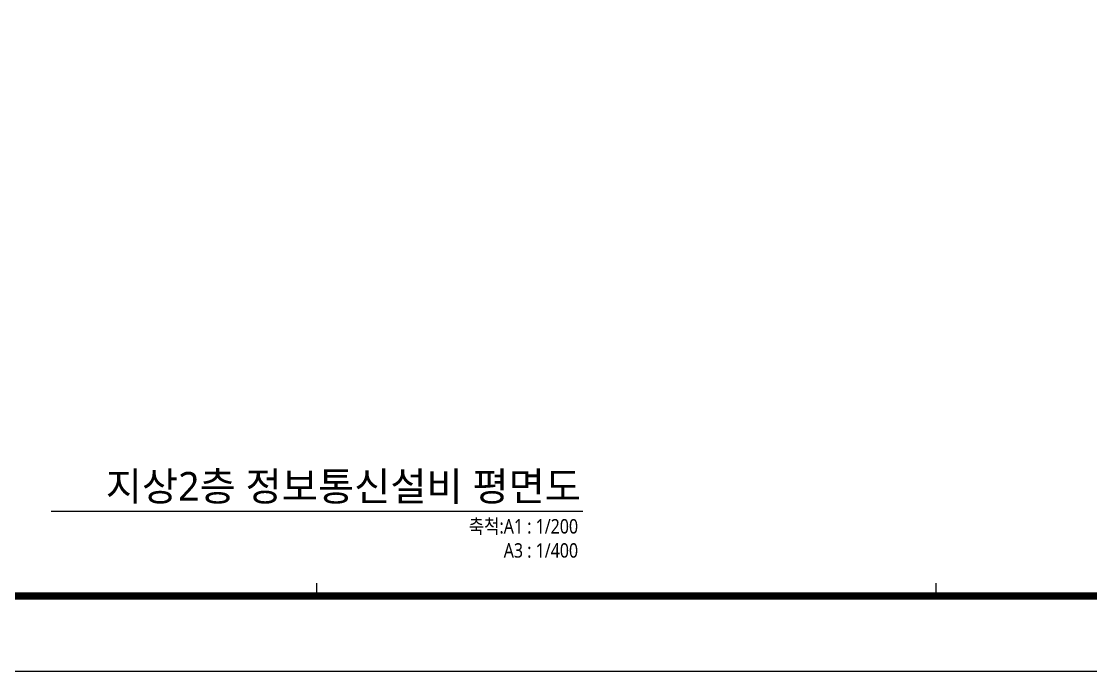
# Model space of a CAD drawing. Header units: millimetres. Extents: x -168200 to 336400, y -118800 to 0.
# Drawn here: x 229805 to 289128, y -118800 to -82723 of the extents above; entities that cross this region are included whole.
import ezdxf
from ezdxf.enums import TextEntityAlignment as Align

# ---------------------------------------------------------------- set-up
doc = ezdxf.new("R2010")
doc.units = ezdxf.units.MM
doc.header["$LTSCALE"] = 2000
for name, color, linetype in [('S', 4, 'Continuous'), ('SHT', 5, 'Continuous'), ('TIT', 2, 'Continuous')]:
    doc.layers.add(name, color=color, linetype=linetype)
doc.styles.add('GHS', font='malgun.ttf')

# ---------------------------------------------------------------- blocks, each defined once
blk = doc.blocks.new('XR-FORM-ET', base_point=(461, 408))
at = {"layer": 'SHT', "color": 171}
for p, q in [((78000, 4200), (78000, 4900)), ((112350, 4200), (112350, 4900))]:
    blk.add_line(p, q, dxfattribs=at)
at = {"layer": 'SHT'}
blk.add_lwpolyline([(0, 118800), (168200, 118800), (168200, 0), (0, 0)], close=True, dxfattribs=at)
at = {"layer": 'SHT', "const_width": 400}
blk.add_lwpolyline([(9300, 114600), (163900, 114600), (163900, 4200), (9300, 4200)], close=True, dxfattribs=at)

msp = doc.modelspace()

# ---------------------------------------------------------------- linework, layer by layer
at = {"layer": 'TIT'}
msp.add_line((231453.8, -109900), (260946.2, -109900), dxfattribs=at)

# ---------------------------------------------------------------- block references
at = {"layer": 'S'}
msp.add_blockref('XR-FORM-ET', (168661, -118391.6), dxfattribs=at)

# ---------------------------------------------------------------- texts
at = {"layer": 'TIT', "style": 'GHS'}
msp.add_text('지상2층 정보통신설비 평면도', height=1600, dxfattribs=at).set_placement((260854.3, -108520.3), align=Align.MIDDLE_RIGHT)
at = {"layer": 'TIT', "style": 'GHS', "width": 0.85}
for s, p in [('축척:A1 : 1/200', (260692.2, -111137.7)), ('A3 : 1/400', (260692.2, -112475.9))]:
    msp.add_text(s, height=800, dxfattribs=at).set_placement(p, align=Align.RIGHT)

doc.saveas('drawing.dxf')
